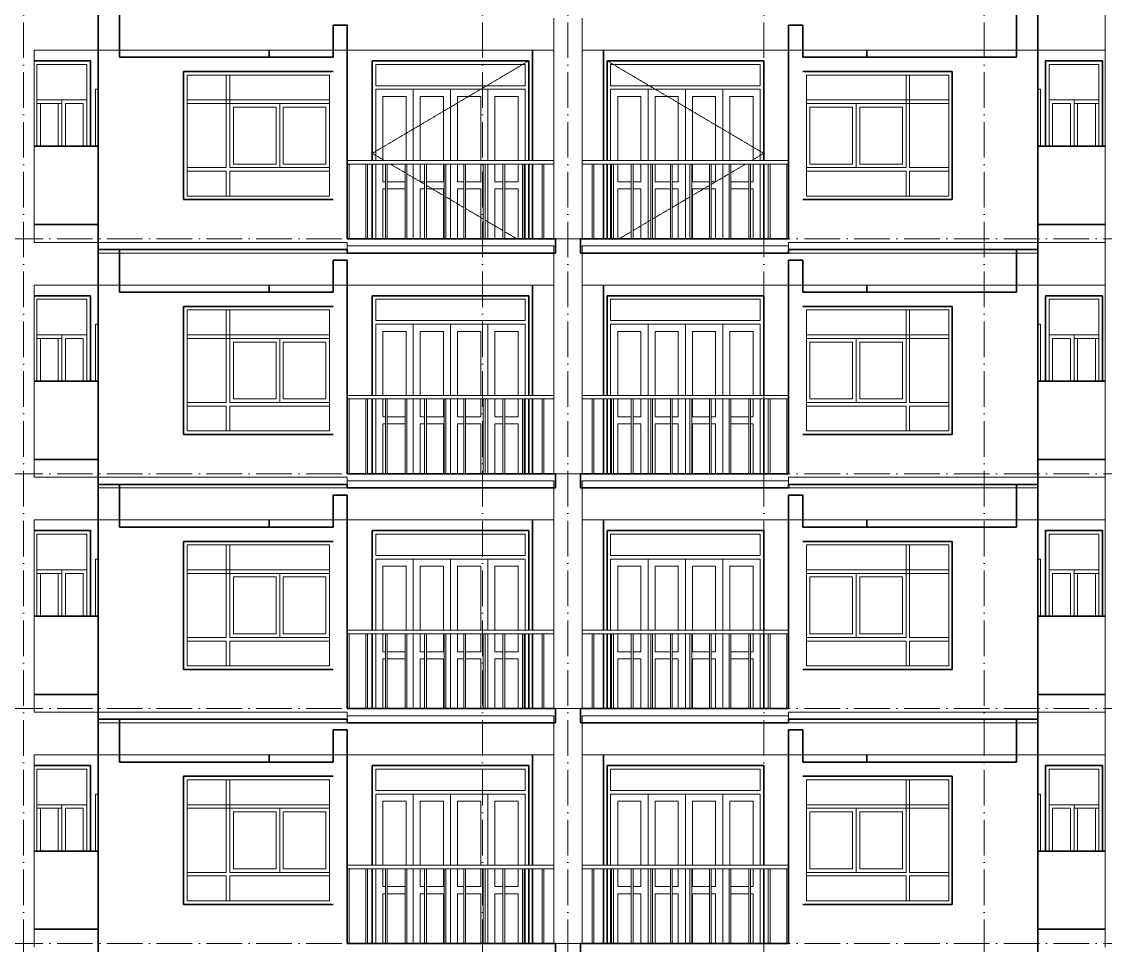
# Model space of a CAD drawing. Header units: millimetres. Extents: x -8482 to 130249, y -7482 to 93550.
# Drawn here: x 11425 to 26650, y 54875 to 67850 of the extents above; entities that cross this region are included whole.
import ezdxf

# ---------------------------------------------------------------- set-up
doc = ezdxf.new("R2010")
doc.units = ezdxf.units.MM
doc.linetypes.add('Dash 1_16_', pattern=[3.175, 1.5875, -1.5875])
doc.linetypes.add('Grid Line', pattern=[14, 10, -2, 0, -2])
for name, color, linetype, lineweight in [('CUA', 31, 'Continuous', 9), ('NET CAT', 3, 'Continuous', 5), ('NET CATConcrete', 3, 'Continuous', 5), ('NET THAY 1', 41, 'Continuous', 5), ('NET THAY 2', 55, 'Continuous', 5), ('NET-THAY', 2, 'Continuous', 9), ('TRUC', 225, 'Continuous', 5)]:
    doc.layers.add(name, color=color, linetype=linetype, lineweight=lineweight)

# ---------------------------------------------------------------- blocks, each defined once
blk = doc.blocks.new('CUA LO GIA - DB6-V300-MẶT ĐỨNG TRỤC A-Q')
at = {"layer": 'CUA', "color": 90}
for p, q in [((18550, 24400), (16350, 24400)), ((16350, 24400), (16350, 23000)), ((18550, 23000), (18550, 24400)), ((16400, 24050), (16400, 24350)), ((16400, 24350), (18500, 24350)), ((18500, 24350), (18500, 24050)), ((18500, 24050), (16400, 24050)), ((16400, 24000), (18500, 24000)), ((16400, 23000), (16400, 24000)), ((16925, 23000), (16925, 24000)), ((17450, 24000), (16925, 24000)), ((17450, 24000), (17450, 23000)), ((17975, 24000), (17450, 24000)), ((17450, 23000), (17450, 24000)), ((17975, 24000), (17975, 23000)), ((18500, 24000), (18500, 23000)), ((16500, 23900), (16500, 23000)), ((16500, 23900), (16825, 23900)), ((16825, 23000), (16825, 23900)), ((17025, 23900), (17350, 23900)), ((17025, 23900), (17025, 23000)), ((17350, 23000), (17350, 23900)), ((17550, 23900), (17550, 23000)), ((17550, 23900), (17875, 23900)), ((17875, 23000), (17875, 23900)), ((18075, 23900), (18400, 23900)), ((18075, 23900), (18075, 23000)), ((18400, 23000), (18400, 23900)), ((16350, 22950), (16350, 21900)), ((16400, 21900), (16400, 22950)), ((16500, 22950), (16500, 22700)), ((16925, 21900), (16925, 22950)), ((17025, 22950), (17025, 22700)), ((17350, 22700), (17350, 22950)), ((17450, 22950), (17450, 21900)), ((17450, 21900), (17450, 22950)), ((17550, 22950), (17550, 22700)), ((17875, 22700), (17875, 22950)), ((17975, 22950), (17975, 21900)), ((18075, 22950), (18075, 22700)), ((18400, 22700), (18400, 22950)), ((18500, 22950), (18500, 21900)), ((18550, 21900), (18550, 22950)), ((16500, 22700), (16536, 22700)), ((16561, 22700), (16811, 22700)), ((17025, 22700), (17086, 22700)), ((17111, 22700), (17350, 22700)), ((17550, 22700), (17636, 22700)), ((17661, 22700), (17875, 22700)), ((18075, 22700), (18186, 22700)), ((18211, 22700), (18400, 22700)), ((16536, 22600), (16500, 22600)), ((16500, 22600), (16500, 21900)), ((16811, 22600), (16561, 22600)), ((17025, 22600), (17025, 21900)), ((17086, 22600), (17025, 22600)), ((17350, 22600), (17111, 22600)), ((17350, 21900), (17350, 22600)), ((17636, 22600), (17550, 22600)), ((17550, 22600), (17550, 21900)), ((17875, 22600), (17661, 22600)), ((17875, 21900), (17875, 22600)), ((18075, 22600), (18075, 21900)), ((18186, 22600), (18075, 22600)), ((18400, 22600), (18211, 22600)), ((18400, 21900), (18400, 22600))]:
    blk.add_line(p, q, dxfattribs=at)
blk = doc.blocks.new('X-PHONG NGU 2 - X-PHONG NGU 2_Recovery_-201132-MẶT ĐỨNG TRỤC A-Q')
at = {"layer": 'CUA', "color": 90}
for p, q in [((13750, 24200), (15750, 24200)), ((13750, 24200), (13750, 22500)), ((14350, 24200), (14300, 24200)), ((14300, 22900), (14300, 24200)), ((14350, 24200), (14350, 22900)), ((15750, 22500), (15750, 24200)), ((15750, 23850), (13750, 23850)), ((13750, 23850), (13750, 23800)), ((13750, 23800), (15750, 23800)), ((15050, 22900), (15050, 23800)), ((15750, 23800), (15050, 23800)), ((15750, 23800), (15750, 23850)), ((15750, 23800), (15750, 22900)), ((14400, 23750), (14400, 22950)), ((14400, 23750), (15000, 23750)), ((15000, 22950), (15000, 23750)), ((15100, 23750), (15700, 23750)), ((15100, 23750), (15100, 22950)), ((15700, 22950), (15700, 23750)), ((13750, 22900), (14300, 22900)), ((13750, 22850), (13750, 22900)), ((14300, 22850), (13750, 22850)), ((14300, 22500), (14300, 22850)), ((14350, 22900), (15750, 22900)), ((14350, 22850), (14350, 22500)), ((15750, 22850), (14350, 22850)), ((14400, 22950), (15000, 22950)), ((15750, 22900), (15050, 22900)), ((15100, 22950), (15700, 22950)), ((15750, 22900), (15750, 22850)), ((13750, 22500), (15750, 22500)), ((14350, 22500), (14300, 22500))]:
    blk.add_line(p, q, dxfattribs=at)
blk = doc.blocks.new('X-PHONG NGU 1 - X-PHONG NGU 850-201135-MẶT ĐỨNG TRỤC A-Q')
at = {"layer": 'CUA', "color": 90}
for p, q in [((12390, 24400), (11600, 24400)), ((12390, 24400), (12390, 23200)), ((11640, 24350), (11640, 23200)), ((11640, 24350), (12340, 24350)), ((12340, 23200), (12340, 24350)), ((11640, 23850), (11990, 23850)), ((11640, 23800), (11990, 23800)), ((11690, 23800), (11690, 23200)), ((11690, 23800), (11940, 23800)), ((11940, 23200), (11940, 23800)), ((11990, 23200), (11990, 23850)), ((12340, 23850), (11990, 23850)), ((12040, 23800), (12290, 23800)), ((12040, 23800), (12040, 23200)), ((12290, 23200), (12290, 23800)), ((12340, 23850), (12340, 23200))]:
    blk.add_line(p, q, dxfattribs=at)
blk = doc.blocks.new('Railing - 25mm-V301-MẶT ĐỨNG TRỤC A-Q')
at = {"layer": 'NET THAY 2', "color": 90, "lineweight": 9}
for p, q in [((18736, 21900), (18736, 22950)), ((18761, 21900), (18761, 22950))]:
    blk.add_line(p, q, dxfattribs=at)
blk = doc.blocks.new('Railing - 25mm-V302-MẶT ĐỨNG TRỤC A-Q')
at = {"layer": 'NET THAY 2', "color": 90, "lineweight": 9}
blk.add_line((16024, 21900), (16024, 22950), dxfattribs=at)
blk = doc.blocks.new('Railing - Railing-V311-MẶT ĐỨNG TRỤC A-Q')
for name, p in [('Railing - 25mm-V302-MẶT ĐỨNG TRỤC A-Q', (0, 3300)), ('Railing - 25mm-V301-MẶT ĐỨNG TRỤC A-Q', (-2475, 3300)), ('Railing - 25mm-V301-MẶT ĐỨNG TRỤC A-Q', (-2200, 3300)), ('Railing - 25mm-V301-MẶT ĐỨNG TRỤC A-Q', (-1925, 3300)), ('Railing - 25mm-V301-MẶT ĐỨNG TRỤC A-Q', (-1650, 3300)), ('Railing - 25mm-V301-MẶT ĐỨNG TRỤC A-Q', (-1375, 3300)), ('Railing - 25mm-V301-MẶT ĐỨNG TRỤC A-Q', (-1100, 3300)), ('Railing - 25mm-V301-MẶT ĐỨNG TRỤC A-Q', (-825, 3300)), ('Railing - 25mm-V301-MẶT ĐỨNG TRỤC A-Q', (-550, 3300)), ('Railing - 25mm-V301-MẶT ĐỨNG TRỤC A-Q', (-275, 3300)), ('Railing - 25mm-V301-MẶT ĐỨNG TRỤC A-Q', (0, 3300))]:
    blk.add_blockref(name, p)
blk = doc.blocks.new('Top Rail Type - Top Rail_Internal_-227130-MẶT ĐỨNG TRỤC A-Q')
at = {"layer": 'NET THAY 1', "color": 90, "lineweight": 9}
for p, q in [((18900, 23000), (16000, 23000)), ((18900, 22950), (16000, 22950))]:
    blk.add_line(p, q, dxfattribs=at)
blk = doc.blocks.new('CUA SAN PHOI LUA - CUA SAN PHOI LUA-201133-MẶT ĐỨNG TRỤC A-Q')
at = {"layer": 'CUA', "color": 90}
for p in [(12460, 23200), (12500, 24000)]:
    blk.add_line(p, (12460, 24000), dxfattribs=at)
blk = doc.blocks.new('CUA LO GIA - DB6-202766-MẶT ĐỨNG TRỤC A-Q')
at = {"layer": 'CUA', "color": 90}
for p, q in [((19650, 24400), (19650, 23000)), ((21850, 24400), (19650, 24400)), ((21850, 23000), (21850, 24400)), ((19700, 24050), (19700, 24350)), ((19700, 24350), (21800, 24350)), ((21800, 24350), (21800, 24050)), ((21800, 24050), (19700, 24050)), ((19700, 23000), (19700, 24000)), ((19700, 24000), (21800, 24000)), ((20225, 23000), (20225, 24000)), ((20750, 24000), (20225, 24000)), ((21275, 24000), (20750, 24000)), ((20750, 23000), (20750, 24000)), ((20750, 24000), (20750, 23000)), ((21275, 24000), (21275, 23000)), ((21800, 24000), (21800, 23000)), ((19800, 23900), (19800, 23000)), ((19800, 23900), (20125, 23900)), ((20125, 23000), (20125, 23900)), ((20325, 23900), (20650, 23900)), ((20325, 23900), (20325, 23000)), ((20650, 23000), (20650, 23900)), ((20850, 23900), (20850, 23000)), ((20850, 23900), (21175, 23900)), ((21175, 23000), (21175, 23900)), ((21375, 23900), (21700, 23900)), ((21375, 23900), (21375, 23000)), ((21700, 23000), (21700, 23900)), ((19650, 22950), (19650, 21900)), ((19700, 21900), (19700, 22950)), ((19800, 22950), (19800, 22700)), ((20125, 22700), (20125, 22950)), ((20225, 21900), (20225, 22950)), ((20325, 22950), (20325, 22700)), ((20650, 22700), (20650, 22950)), ((20750, 21900), (20750, 22950)), ((20750, 22950), (20750, 21900)), ((20850, 22950), (20850, 22700)), ((21175, 22700), (21175, 22950)), ((21275, 22950), (21275, 21900)), ((21700, 22700), (21700, 22950)), ((21800, 22950), (21800, 21900)), ((21850, 21900), (21850, 22950)), ((19800, 22700), (19989, 22700)), ((20014, 22700), (20125, 22700)), ((20325, 22700), (20539, 22700)), ((20564, 22700), (20650, 22700)), ((20850, 22700), (21089, 22700)), ((21114, 22700), (21175, 22700)), ((21389, 22700), (21639, 22700)), ((21664, 22700), (21700, 22700)), ((19989, 22600), (19800, 22600)), ((19800, 22600), (19800, 21900)), ((20125, 22600), (20014, 22600)), ((20125, 21900), (20125, 22600)), ((20325, 22600), (20325, 21900)), ((20539, 22600), (20325, 22600)), ((20650, 22600), (20564, 22600)), ((20650, 21900), (20650, 22600)), ((21089, 22600), (20850, 22600)), ((20850, 22600), (20850, 21900)), ((21175, 22600), (21114, 22600)), ((21175, 21900), (21175, 22600)), ((21639, 22600), (21389, 22600)), ((21700, 22600), (21664, 22600)), ((21700, 21900), (21700, 22600))]:
    blk.add_line(p, q, dxfattribs=at)
blk = doc.blocks.new('X-PHONG NGU 2 - X-PHONG NGU 2_Recovery_-V303-MẶT ĐỨNG TRỤC A-Q')
at = {"layer": 'CUA', "color": 90}
for p, q in [((22450, 24200), (22450, 22500)), ((22450, 24200), (24450, 24200)), ((23900, 24200), (23850, 24200)), ((23850, 22900), (23850, 24200)), ((23900, 24200), (23900, 22900)), ((24450, 22500), (24450, 24200)), ((22450, 23850), (22450, 23800)), ((24450, 23850), (22450, 23850)), ((22450, 23800), (24450, 23800)), ((23150, 23800), (22450, 23800)), ((22450, 22900), (22450, 23800)), ((23150, 23800), (23150, 22900)), ((24450, 23800), (24450, 23850)), ((22500, 23750), (22500, 22950)), ((22500, 23750), (23100, 23750)), ((23100, 22950), (23100, 23750)), ((23200, 23750), (23800, 23750)), ((23200, 23750), (23200, 22950)), ((23800, 22950), (23800, 23750)), ((22450, 22900), (23850, 22900)), ((22450, 22850), (22450, 22900)), ((23150, 22900), (22450, 22900)), ((23850, 22850), (22450, 22850)), ((22500, 22950), (23100, 22950)), ((23200, 22950), (23800, 22950)), ((23850, 22500), (23850, 22850)), ((23900, 22900), (24450, 22900)), ((23900, 22850), (23900, 22500)), ((24450, 22850), (23900, 22850)), ((24450, 22900), (24450, 22850)), ((22450, 22500), (24450, 22500)), ((23900, 22500), (23850, 22500))]:
    blk.add_line(p, q, dxfattribs=at)
blk = doc.blocks.new('X-PHONG NGU 1 - X-PHONG NGU 850-202769-MẶT ĐỨNG TRỤC A-Q')
at = {"layer": 'CUA', "color": 90}
for p, q in [((25810, 23200), (25810, 24400)), ((26610, 24400), (25810, 24400)), ((26610, 24400), (26610, 23200)), ((25860, 24350), (25860, 23200)), ((25860, 24350), (26560, 24350)), ((26560, 23200), (26560, 24350)), ((26210, 23850), (25860, 23850)), ((25860, 23200), (25860, 23850)), ((25910, 23800), (25910, 23200)), ((25910, 23800), (26160, 23800)), ((26160, 23200), (26160, 23800)), ((26210, 23850), (26210, 23200)), ((26210, 23850), (26560, 23850)), ((26210, 23800), (26560, 23800)), ((26260, 23800), (26510, 23800)), ((26260, 23800), (26260, 23200)), ((26510, 23200), (26510, 23800))]:
    blk.add_line(p, q, dxfattribs=at)
blk = doc.blocks.new('Railing - Railing-227133-MẶT ĐỨNG TRỤC A-Q')
at = {"extrusion": (0, 0, -1), "zscale": -1}
for name, p in [('Railing - 25mm-V301-MẶT ĐỨNG TRỤC A-Q', (-38200, 0)), ('Railing - 25mm-V301-MẶT ĐỨNG TRỤC A-Q', (-38475, 0)), ('Railing - 25mm-V301-MẶT ĐỨNG TRỤC A-Q', (-38750, 0)), ('Railing - 25mm-V301-MẶT ĐỨNG TRỤC A-Q', (-39025, 0)), ('Railing - 25mm-V301-MẶT ĐỨNG TRỤC A-Q', (-39300, 0)), ('Railing - 25mm-V301-MẶT ĐỨNG TRỤC A-Q', (-39575, 0)), ('Railing - 25mm-V301-MẶT ĐỨNG TRỤC A-Q', (-39850, 0)), ('Railing - 25mm-V301-MẶT ĐỨNG TRỤC A-Q', (-40125, 0)), ('Railing - 25mm-V301-MẶT ĐỨNG TRỤC A-Q', (-40400, 0)), ('Railing - 25mm-V301-MẶT ĐỨNG TRỤC A-Q', (-40675, 0)), ('Railing - 25mm-V302-MẶT ĐỨNG TRỤC A-Q', (-38200, 0))]:
    blk.add_blockref(name, p, dxfattribs=at)
blk = doc.blocks.new('Top Rail Type - Top Rail_Internal_-227134-MẶT ĐỨNG TRỤC A-Q')
at = {"layer": 'NET THAY 1', "color": 90, "lineweight": 9}
for p, q in [((22200, 23000), (19300, 23000)), ((19300, 22950), (22200, 22950))]:
    blk.add_line(p, q, dxfattribs=at)
blk = doc.blocks.new('CUA SAN PHOI LUA - CUA SAN PHOI LUA-202767-MẶT ĐỨNG TRỤC A-Q')
at = {"layer": 'CUA', "color": 90}
for q in [(25700, 24000), (25740, 23200)]:
    blk.add_line((25740, 24000), q, dxfattribs=at)
blk = doc.blocks.new('ALC1807-ASCENT PLAZA-TANG DIEN HINH-TANG 5_rvt-11-MẶT ĐỨNG TRỤC A-Q')
at = {"layer": 'NET-THAY', "color": 50, "lineweight": 35}
for p, q in [((12800, 58050), (12500, 58050)), ((12500, 58050), (12500, 54750)), ((12800, 57450), (12800, 58050)), ((25700, 58050), (25400, 58050)), ((25400, 58050), (25400, 57450)), ((25700, 54750), (25700, 58050)), ((15800, 57450), (15800, 57900)), ((15800, 57900), (16000, 57900)), ((16000, 57900), (16000, 54900)), ((22200, 54900), (22200, 57900)), ((22200, 57900), (22400, 57900)), ((22400, 57900), (22400, 57450)), ((11600, 57400), (12390, 57400)), ((12390, 57400), (12390, 56200)), ((15800, 57450), (12800, 57450)), ((14900, 57450), (14900, 57550)), ((16350, 56000), (16350, 57400)), ((16350, 57400), (18550, 57400)), ((18550, 57400), (18550, 56000)), ((18600, 57550), (18600, 56000)), ((19600, 56000), (19600, 57550)), ((19650, 56000), (19650, 57400)), ((19650, 57400), (21850, 57400)), ((21850, 57400), (21850, 56000)), ((25400, 57450), (22400, 57450)), ((23300, 57550), (23300, 57450)), ((25810, 57400), (26610, 57400)), ((25810, 56200), (25810, 57400)), ((26610, 57400), (26610, 56200)), ((13700, 55450), (13700, 57250)), ((13700, 57250), (15800, 57250)), ((22400, 57250), (24500, 57250)), ((24500, 57250), (24500, 55450)), ((12500, 56200), (11600, 56200)), ((26650, 56200), (25700, 56200)), ((16350, 54900), (16350, 55950)), ((18550, 55950), (18550, 54900)), ((18600, 55950), (18600, 54900)), ((19600, 54900), (19600, 55950)), ((19650, 54900), (19650, 55950)), ((21850, 55950), (21850, 54900)), ((15800, 55450), (13700, 55450)), ((24500, 55450), (22400, 55450)), ((12500, 55100), (11600, 55100)), ((26650, 55100), (25700, 55100)), ((18925, 54900), (16000, 54900)), ((18925, 54700), (18925, 54900)), ((22200, 54900), (19275, 54900)), ((19275, 54900), (19275, 54700))]:
    blk.add_line(p, q, dxfattribs=at)
at = {"color": 50, "lineweight": 35}
for name, p in [('X-PHONG NGU 1 - X-PHONG NGU 850-201135-MẶT ĐỨNG TRỤC A-Q', (0, 33000)), ('CUA LO GIA - DB6-V300-MẶT ĐỨNG TRỤC A-Q', (0, 33000)), ('CUA LO GIA - DB6-202766-MẶT ĐỨNG TRỤC A-Q', (0, 33000)), ('X-PHONG NGU 1 - X-PHONG NGU 850-202769-MẶT ĐỨNG TRỤC A-Q', (0, 33000)), ('X-PHONG NGU 2 - X-PHONG NGU 2_Recovery_-201132-MẶT ĐỨNG TRỤC A-Q', (0, 33000)), ('X-PHONG NGU 2 - X-PHONG NGU 2_Recovery_-V303-MẶT ĐỨNG TRỤC A-Q', (0, 33000)), ('CUA SAN PHOI LUA - CUA SAN PHOI LUA-201133-MẶT ĐỨNG TRỤC A-Q', (0, 33000)), ('CUA SAN PHOI LUA - CUA SAN PHOI LUA-202767-MẶT ĐỨNG TRỤC A-Q', (0, 33000)), ('Top Rail Type - Top Rail_Internal_-227130-MẶT ĐỨNG TRỤC A-Q', (0, 33000)), ('Railing - Railing-V311-MẶT ĐỨNG TRỤC A-Q', (0, 29700)), ('Top Rail Type - Top Rail_Internal_-227134-MẶT ĐỨNG TRỤC A-Q', (0, 33000)), ('Railing - Railing-227133-MẶT ĐỨNG TRỤC A-Q', (0, 33000))]:
    blk.add_blockref(name, p, dxfattribs=at)
blk = doc.blocks.new('ALC1807-ASCENT PLAZA-TANG DIEN HINH-TANG 5_rvt-12-MẶT ĐỨNG TRỤC A-Q')
at = {"layer": 'NET-THAY', "color": 50, "lineweight": 35}
for p, q in [((12800, 61350), (12500, 61350)), ((12500, 61350), (12500, 58050)), ((12800, 60750), (12800, 61350)), ((25700, 61350), (25400, 61350)), ((25400, 61350), (25400, 60750)), ((25700, 58050), (25700, 61350)), ((15800, 60750), (15800, 61200)), ((15800, 61200), (16000, 61200)), ((16000, 61200), (16000, 58200)), ((22200, 58200), (22200, 61200)), ((22200, 61200), (22400, 61200)), ((22400, 61200), (22400, 60750)), ((15800, 60750), (12800, 60750)), ((14900, 60750), (14900, 60850)), ((18600, 60850), (18600, 59300)), ((19600, 59300), (19600, 60850)), ((25400, 60750), (22400, 60750)), ((23300, 60850), (23300, 60750)), ((11600, 60700), (12390, 60700)), ((12390, 60700), (12390, 59500)), ((16350, 59300), (16350, 60700)), ((16350, 60700), (18550, 60700)), ((18550, 60700), (18550, 59300)), ((19650, 59300), (19650, 60700)), ((19650, 60700), (21850, 60700)), ((21850, 60700), (21850, 59300)), ((25810, 60700), (26610, 60700)), ((25810, 59500), (25810, 60700)), ((26610, 60700), (26610, 59500)), ((13700, 58750), (13700, 60550)), ((13700, 60550), (15800, 60550)), ((22400, 60550), (24500, 60550)), ((24500, 60550), (24500, 58750)), ((12500, 59500), (11600, 59500)), ((26650, 59500), (25700, 59500)), ((16350, 58200), (16350, 59250)), ((18550, 59250), (18550, 58200)), ((18600, 59250), (18600, 58200)), ((19600, 58200), (19600, 59250)), ((19650, 58200), (19650, 59250)), ((21850, 59250), (21850, 58200)), ((15800, 58750), (13700, 58750)), ((24500, 58750), (22400, 58750)), ((12500, 58400), (11600, 58400)), ((26650, 58400), (25700, 58400)), ((18925, 58200), (16000, 58200)), ((18925, 58000), (18925, 58200)), ((22200, 58200), (19275, 58200)), ((19275, 58200), (19275, 58000)), ((12500, 58050), (12800, 58050)), ((12800, 58050), (15800, 58050)), ((16000, 58050), (15800, 58050)), ((16000, 58050), (16000, 58000)), ((22400, 58050), (22200, 58050)), ((22200, 58000), (22200, 58050)), ((22400, 58050), (25400, 58050)), ((25400, 58050), (25700, 58050)), ((16000, 58000), (18925, 58000)), ((19275, 58000), (22200, 58000))]:
    blk.add_line(p, q, dxfattribs=at)
at = {"color": 50, "lineweight": 35}
for name, p in [('X-PHONG NGU 1 - X-PHONG NGU 850-201135-MẶT ĐỨNG TRỤC A-Q', (0, 36300)), ('CUA LO GIA - DB6-V300-MẶT ĐỨNG TRỤC A-Q', (0, 36300)), ('CUA LO GIA - DB6-202766-MẶT ĐỨNG TRỤC A-Q', (0, 36300)), ('X-PHONG NGU 1 - X-PHONG NGU 850-202769-MẶT ĐỨNG TRỤC A-Q', (0, 36300)), ('X-PHONG NGU 2 - X-PHONG NGU 2_Recovery_-201132-MẶT ĐỨNG TRỤC A-Q', (0, 36300)), ('X-PHONG NGU 2 - X-PHONG NGU 2_Recovery_-V303-MẶT ĐỨNG TRỤC A-Q', (0, 36300)), ('CUA SAN PHOI LUA - CUA SAN PHOI LUA-201133-MẶT ĐỨNG TRỤC A-Q', (0, 36300)), ('CUA SAN PHOI LUA - CUA SAN PHOI LUA-202767-MẶT ĐỨNG TRỤC A-Q', (0, 36300)), ('Top Rail Type - Top Rail_Internal_-227130-MẶT ĐỨNG TRỤC A-Q', (0, 36300)), ('Railing - Railing-V311-MẶT ĐỨNG TRỤC A-Q', (0, 33000)), ('Top Rail Type - Top Rail_Internal_-227134-MẶT ĐỨNG TRỤC A-Q', (0, 36300)), ('Railing - Railing-227133-MẶT ĐỨNG TRỤC A-Q', (0, 36300))]:
    blk.add_blockref(name, p, dxfattribs=at)
blk = doc.blocks.new('ALC1807-ASCENT PLAZA-TANG DIEN HINH-TANG 5_rvt-13-MẶT ĐỨNG TRỤC A-Q')
at = {"layer": 'NET-THAY', "color": 50, "lineweight": 35}
for p, q in [((12800, 64650), (12500, 64650)), ((12500, 64650), (12500, 61350)), ((12800, 64050), (12800, 64650)), ((25700, 64650), (25400, 64650)), ((25400, 64650), (25400, 64050)), ((25700, 61350), (25700, 64650)), ((15800, 64050), (15800, 64500)), ((15800, 64500), (16000, 64500)), ((16000, 64500), (16000, 61500)), ((22200, 61500), (22200, 64500)), ((22200, 64500), (22400, 64500)), ((22400, 64500), (22400, 64050)), ((14900, 64050), (14900, 64150)), ((18600, 64150), (18600, 62600)), ((19600, 62600), (19600, 64150)), ((23300, 64150), (23300, 64050)), ((11600, 64000), (12390, 64000)), ((12390, 64000), (12390, 62800)), ((15800, 64050), (12800, 64050)), ((16350, 62600), (16350, 64000)), ((16350, 64000), (18550, 64000)), ((18550, 64000), (18550, 62600)), ((19650, 62600), (19650, 64000)), ((19650, 64000), (21850, 64000)), ((21850, 64000), (21850, 62600)), ((25400, 64050), (22400, 64050)), ((25810, 64000), (26610, 64000)), ((25810, 62800), (25810, 64000)), ((26610, 64000), (26610, 62800)), ((13700, 62050), (13700, 63850)), ((13700, 63850), (15800, 63850)), ((22400, 63850), (24500, 63850)), ((24500, 63850), (24500, 62050)), ((12500, 62800), (11600, 62800)), ((26650, 62800), (25700, 62800)), ((16350, 61500), (16350, 62550)), ((18550, 62550), (18550, 61500)), ((18600, 62550), (18600, 61500)), ((19600, 61500), (19600, 62550)), ((19650, 61500), (19650, 62550)), ((21850, 62550), (21850, 61500)), ((15800, 62050), (13700, 62050)), ((24500, 62050), (22400, 62050)), ((12500, 61700), (11600, 61700)), ((26650, 61700), (25700, 61700)), ((18925, 61500), (16000, 61500)), ((18925, 61300), (18925, 61500)), ((22200, 61500), (19275, 61500)), ((19275, 61500), (19275, 61300)), ((12500, 61350), (12800, 61350)), ((12800, 61350), (15800, 61350)), ((16000, 61350), (15800, 61350)), ((16000, 61350), (16000, 61300)), ((16000, 61300), (18925, 61300)), ((19275, 61300), (22200, 61300)), ((22400, 61350), (22200, 61350)), ((22200, 61300), (22200, 61350)), ((22400, 61350), (25400, 61350)), ((25400, 61350), (25700, 61350))]:
    blk.add_line(p, q, dxfattribs=at)
at = {"color": 50, "lineweight": 35}
for name, p in [('X-PHONG NGU 1 - X-PHONG NGU 850-201135-MẶT ĐỨNG TRỤC A-Q', (0, 39600)), ('CUA LO GIA - DB6-V300-MẶT ĐỨNG TRỤC A-Q', (0, 39600)), ('CUA LO GIA - DB6-202766-MẶT ĐỨNG TRỤC A-Q', (0, 39600)), ('X-PHONG NGU 1 - X-PHONG NGU 850-202769-MẶT ĐỨNG TRỤC A-Q', (0, 39600)), ('X-PHONG NGU 2 - X-PHONG NGU 2_Recovery_-201132-MẶT ĐỨNG TRỤC A-Q', (0, 39600)), ('X-PHONG NGU 2 - X-PHONG NGU 2_Recovery_-V303-MẶT ĐỨNG TRỤC A-Q', (0, 39600)), ('CUA SAN PHOI LUA - CUA SAN PHOI LUA-201133-MẶT ĐỨNG TRỤC A-Q', (0, 39600)), ('CUA SAN PHOI LUA - CUA SAN PHOI LUA-202767-MẶT ĐỨNG TRỤC A-Q', (0, 39600)), ('Top Rail Type - Top Rail_Internal_-227130-MẶT ĐỨNG TRỤC A-Q', (0, 39600)), ('Top Rail Type - Top Rail_Internal_-227134-MẶT ĐỨNG TRỤC A-Q', (0, 39600)), ('Railing - Railing-V311-MẶT ĐỨNG TRỤC A-Q', (0, 36300)), ('Railing - Railing-227133-MẶT ĐỨNG TRỤC A-Q', (0, 39600))]:
    blk.add_blockref(name, p, dxfattribs=at)
blk = doc.blocks.new('CUA LO GIA - DB6-V312-MẶT ĐỨNG TRỤC A-Q')
at = {"layer": 'CUA', "color": 90, "linetype": 'Dash 1_16_'}
for p, q in [((16350, 66000), (18550, 67300)), ((16350, 66000), (16519, 65900)), ((16604, 65850), (16811, 65728)), ((16836, 65713), (17086, 65565)), ((17111, 65550), (17361, 65403)), ((17386, 65388), (17636, 65240)), ((17661, 65225), (17911, 65078)), ((17936, 65063), (18186, 64915)), ((18212, 64900), (18381, 64800))]:
    blk.add_line(p, q, dxfattribs=at)
at = {"layer": 'CUA', "color": 90}
for p, q in [((18550, 67300), (16350, 67300)), ((16350, 67300), (16350, 65900)), ((18550, 65900), (18550, 67300)), ((16400, 66950), (16400, 67250)), ((16400, 67250), (18500, 67250)), ((18500, 67250), (18500, 66950)), ((18500, 66950), (16400, 66950)), ((16400, 66900), (18500, 66900)), ((16400, 65900), (16400, 66900)), ((16925, 65900), (16925, 66900)), ((17450, 66900), (16925, 66900)), ((17450, 66900), (17450, 65900)), ((17975, 66900), (17450, 66900)), ((17450, 65900), (17450, 66900)), ((17975, 66900), (17975, 65900)), ((18500, 66900), (18500, 65900)), ((16500, 66800), (16500, 65900)), ((16500, 66800), (16825, 66800)), ((16825, 65900), (16825, 66800)), ((17025, 66800), (17350, 66800)), ((17025, 66800), (17025, 65900)), ((17350, 65900), (17350, 66800)), ((17550, 66800), (17550, 65900)), ((17550, 66800), (17875, 66800)), ((17875, 65900), (17875, 66800)), ((18075, 66800), (18400, 66800)), ((18075, 66800), (18075, 65900)), ((18400, 65900), (18400, 66800)), ((16350, 65850), (16350, 64800)), ((16400, 64800), (16400, 65850)), ((16500, 65850), (16500, 65600)), ((16925, 64800), (16925, 65850)), ((17025, 65850), (17025, 65600)), ((17350, 65600), (17350, 65850)), ((17450, 65850), (17450, 64800)), ((17450, 64800), (17450, 65850)), ((17550, 65850), (17550, 65600)), ((17875, 65600), (17875, 65850)), ((17975, 65850), (17975, 64800)), ((18075, 65850), (18075, 65600)), ((18400, 65600), (18400, 65850)), ((18500, 65850), (18500, 64800)), ((18550, 64800), (18550, 65850)), ((16500, 65600), (16536, 65600)), ((16536, 65500), (16500, 65500)), ((16500, 65500), (16500, 64800)), ((16561, 65600), (16811, 65600)), ((16811, 65500), (16561, 65500)), ((17025, 65600), (17086, 65600)), ((17025, 65500), (17025, 64800)), ((17086, 65500), (17025, 65500)), ((17111, 65600), (17350, 65600)), ((17350, 65500), (17111, 65500)), ((17350, 64800), (17350, 65500)), ((17550, 65600), (17636, 65600)), ((17636, 65500), (17550, 65500)), ((17550, 65500), (17550, 64800)), ((17661, 65600), (17875, 65600)), ((17875, 65500), (17661, 65500)), ((17875, 64800), (17875, 65500)), ((18075, 65600), (18186, 65600)), ((18075, 65500), (18075, 64800)), ((18186, 65500), (18075, 65500)), ((18211, 65600), (18400, 65600)), ((18400, 65500), (18211, 65500)), ((18400, 64800), (18400, 65500))]:
    blk.add_line(p, q, dxfattribs=at)
blk = doc.blocks.new('CUA LO GIA - DB6-V313-MẶT ĐỨNG TRỤC A-Q')
at = {"layer": 'CUA', "color": 90, "linetype": 'Dash 1_16_'}
for p, q in [((21850, 66000), (19650, 67300)), ((21850, 66000), (21681, 65900)), ((21596, 65850), (21389, 65728)), ((21364, 65713), (21114, 65565)), ((21089, 65550), (20839, 65403)), ((20814, 65388), (20564, 65240)), ((20539, 65225), (20289, 65078)), ((20264, 65063), (20014, 64915)), ((19988, 64900), (19819, 64800))]:
    blk.add_line(p, q, dxfattribs=at)
at = {"layer": 'CUA', "color": 90}
for p, q in [((19650, 67300), (19650, 65900)), ((21850, 67300), (19650, 67300)), ((21850, 65900), (21850, 67300)), ((19700, 66950), (19700, 67250)), ((19700, 67250), (21800, 67250)), ((21800, 67250), (21800, 66950)), ((21800, 66950), (19700, 66950)), ((19700, 65900), (19700, 66900)), ((19700, 66900), (21800, 66900)), ((20225, 65900), (20225, 66900)), ((20750, 66900), (20225, 66900)), ((21275, 66900), (20750, 66900)), ((20750, 65900), (20750, 66900)), ((20750, 66900), (20750, 65900)), ((21275, 66900), (21275, 65900)), ((21800, 66900), (21800, 65900)), ((19800, 66800), (19800, 65900)), ((19800, 66800), (20125, 66800)), ((20125, 65900), (20125, 66800)), ((20325, 66800), (20650, 66800)), ((20325, 66800), (20325, 65900)), ((20650, 65900), (20650, 66800)), ((20850, 66800), (20850, 65900)), ((20850, 66800), (21175, 66800)), ((21175, 65900), (21175, 66800)), ((21375, 66800), (21700, 66800)), ((21375, 66800), (21375, 65900)), ((21700, 65900), (21700, 66800)), ((19650, 65850), (19650, 64800)), ((19700, 64800), (19700, 65850)), ((19800, 65850), (19800, 65600)), ((20125, 65600), (20125, 65850)), ((20225, 64800), (20225, 65850)), ((20325, 65850), (20325, 65600)), ((20650, 65600), (20650, 65850)), ((20750, 64800), (20750, 65850)), ((20750, 65850), (20750, 64800)), ((20850, 65850), (20850, 65600)), ((21175, 65600), (21175, 65850)), ((21275, 65850), (21275, 64800)), ((21700, 65600), (21700, 65850)), ((21800, 65850), (21800, 64800)), ((21850, 64800), (21850, 65850)), ((19800, 65600), (19989, 65600)), ((19989, 65500), (19800, 65500)), ((19800, 65500), (19800, 64800)), ((20014, 65600), (20125, 65600)), ((20125, 65500), (20014, 65500)), ((20125, 64800), (20125, 65500)), ((20325, 65600), (20539, 65600)), ((20325, 65500), (20325, 64800)), ((20539, 65500), (20325, 65500)), ((20564, 65600), (20650, 65600)), ((20650, 65500), (20564, 65500)), ((20650, 64800), (20650, 65500)), ((20850, 65600), (21089, 65600)), ((21089, 65500), (20850, 65500)), ((20850, 65500), (20850, 64800)), ((21114, 65600), (21175, 65600)), ((21175, 65500), (21114, 65500)), ((21175, 64800), (21175, 65500)), ((21389, 65600), (21639, 65600)), ((21639, 65500), (21389, 65500)), ((21664, 65600), (21700, 65600)), ((21700, 65500), (21664, 65500)), ((21700, 64800), (21700, 65500))]:
    blk.add_line(p, q, dxfattribs=at)
blk = doc.blocks.new('ALC1807-ASCENT PLAZA-TANG DIEN HINH-TANG 5_rvt-14-MẶT ĐỨNG TRỤC A-Q')
at = {"layer": 'NET-THAY', "color": 50, "lineweight": 35}
for p, q in [((12500, 67950), (12500, 64650)), ((12800, 67350), (12800, 67950)), ((25400, 67950), (25400, 67350)), ((25700, 64650), (25700, 67950)), ((15800, 67350), (15800, 67800)), ((15800, 67800), (16000, 67800)), ((16000, 67800), (16000, 64800)), ((22200, 64800), (22200, 67800)), ((22200, 67800), (22400, 67800)), ((22400, 67800), (22400, 67350)), ((14900, 67350), (14900, 67450)), ((18600, 67450), (18600, 65900)), ((19600, 65900), (19600, 67450)), ((23300, 67450), (23300, 67350)), ((11600, 67300), (12390, 67300)), ((12390, 67300), (12390, 66100)), ((15800, 67350), (12800, 67350)), ((16350, 65900), (16350, 67300)), ((16350, 67300), (18550, 67300)), ((18550, 67300), (18550, 65900)), ((19650, 65900), (19650, 67300)), ((19650, 67300), (21850, 67300)), ((21850, 67300), (21850, 65900)), ((25400, 67350), (22400, 67350)), ((25810, 67300), (26610, 67300)), ((25810, 66100), (25810, 67300)), ((26610, 67300), (26610, 66100)), ((13700, 65350), (13700, 67150)), ((13700, 67150), (15800, 67150)), ((22400, 67150), (24500, 67150)), ((24500, 67150), (24500, 65350)), ((12500, 66100), (11600, 66100)), ((26650, 66100), (25700, 66100)), ((16350, 64800), (16350, 65850)), ((18550, 65850), (18550, 64800)), ((18600, 65850), (18600, 64800)), ((19600, 64800), (19600, 65850)), ((19650, 64800), (19650, 65850)), ((21850, 65850), (21850, 64800)), ((15800, 65350), (13700, 65350)), ((24500, 65350), (22400, 65350)), ((12500, 65000), (11600, 65000)), ((26650, 65000), (25700, 65000)), ((18925, 64800), (16000, 64800)), ((18925, 64600), (18925, 64800)), ((22200, 64800), (19275, 64800)), ((19275, 64800), (19275, 64600)), ((12500, 64650), (12800, 64650)), ((12800, 64650), (15800, 64650)), ((16000, 64650), (15800, 64650)), ((16000, 64650), (16000, 64600)), ((16000, 64600), (18925, 64600)), ((19275, 64600), (22200, 64600)), ((22400, 64650), (22200, 64650)), ((22200, 64600), (22200, 64650)), ((22400, 64650), (25400, 64650)), ((25400, 64650), (25700, 64650))]:
    blk.add_line(p, q, dxfattribs=at)
at = {"color": 50, "lineweight": 35}
for name, p in [('X-PHONG NGU 1 - X-PHONG NGU 850-201135-MẶT ĐỨNG TRỤC A-Q', (0, 42900)), ('CUA LO GIA - DB6-V312-MẶT ĐỨNG TRỤC A-Q', (0, 0)), ('CUA LO GIA - DB6-V313-MẶT ĐỨNG TRỤC A-Q', (0, 0)), ('X-PHONG NGU 1 - X-PHONG NGU 850-202769-MẶT ĐỨNG TRỤC A-Q', (0, 42900)), ('X-PHONG NGU 2 - X-PHONG NGU 2_Recovery_-201132-MẶT ĐỨNG TRỤC A-Q', (0, 42900)), ('X-PHONG NGU 2 - X-PHONG NGU 2_Recovery_-V303-MẶT ĐỨNG TRỤC A-Q', (0, 42900)), ('CUA SAN PHOI LUA - CUA SAN PHOI LUA-201133-MẶT ĐỨNG TRỤC A-Q', (0, 42900)), ('CUA SAN PHOI LUA - CUA SAN PHOI LUA-202767-MẶT ĐỨNG TRỤC A-Q', (0, 42900)), ('Top Rail Type - Top Rail_Internal_-227130-MẶT ĐỨNG TRỤC A-Q', (0, 42900)), ('Railing - Railing-V311-MẶT ĐỨNG TRỤC A-Q', (0, 39600)), ('Top Rail Type - Top Rail_Internal_-227134-MẶT ĐỨNG TRỤC A-Q', (0, 42900)), ('Railing - Railing-227133-MẶT ĐỨNG TRỤC A-Q', (0, 42900))]:
    blk.add_blockref(name, p, dxfattribs=at)

msp = doc.modelspace()

# ---------------------------------------------------------------- linework, layer by layer
at = {"layer": 'NET CAT'}
for p, q in [((11599.9, 67450), (11599.9, 64750)), ((18899.9, 67450), (18899.9, 64800)), ((19299.9, 67450), (19299.9, 64800)), ((26649.9, 67450), (26649.9, 64750)), ((11599.9, 64150), (11599.9, 61450)), ((18899.9, 64150), (18899.9, 61500)), ((19299.9, 64150), (19299.9, 61500)), ((26649.9, 64150), (26649.9, 61450)), ((11599.9, 60850), (11599.9, 58150)), ((18899.9, 60850), (18899.9, 58200)), ((19299.9, 60850), (19299.9, 58200)), ((26649.9, 60850), (26649.9, 58150)), ((11599.9, 57550), (11599.9, 54850)), ((18899.9, 57550), (18899.9, 54900)), ((19299.9, 57550), (19299.9, 54900)), ((26649.9, 57550), (26649.9, 54850))]:
    msp.add_line(p, q, dxfattribs=at)
at = {"layer": 'NET CATConcrete'}
for p, q in [((26649.9, 67450), (26649.9, 68050)), ((18899.9, 67450), (18899.9, 67900)), ((19299.9, 67900), (19299.9, 67450)), ((11599.9, 67450), (15999.9, 67450)), ((18899.9, 67450), (15999.9, 67450)), ((22199.9, 67450), (19299.9, 67450)), ((26649.9, 67450), (22199.9, 67450)), ((11599.9, 64750), (12499.9, 64750)), ((12499.9, 64600), (12499.9, 64750)), ((25699.9, 64750), (26649.9, 64750)), ((25699.9, 64750), (25699.9, 64600)), ((26649.9, 64150), (26649.9, 64750)), ((15999.9, 64600), (12499.9, 64600)), ((18899.9, 64600), (15999.9, 64600)), ((18899.9, 64150), (18899.9, 64600)), ((22199.9, 64600), (19299.9, 64600)), ((19299.9, 64600), (19299.9, 64150)), ((25699.9, 64600), (22199.9, 64600)), ((11599.9, 64150), (15999.9, 64150)), ((18899.9, 64150), (15999.9, 64150)), ((22199.9, 64150), (19299.9, 64150)), ((26649.9, 64150), (22199.9, 64150)), ((11599.9, 61450), (12499.9, 61450)), ((12499.9, 61300), (12499.9, 61450)), ((25699.9, 61450), (26649.9, 61450)), ((25699.9, 61450), (25699.9, 61300)), ((26649.9, 60850), (26649.9, 61450)), ((15999.9, 61300), (12499.9, 61300)), ((18899.9, 61300), (15999.9, 61300)), ((18899.9, 60850), (18899.9, 61300)), ((22199.9, 61300), (19299.9, 61300)), ((19299.9, 61300), (19299.9, 60850)), ((25699.9, 61300), (22199.9, 61300)), ((11599.9, 60850), (15999.9, 60850)), ((18899.9, 60850), (15999.9, 60850)), ((22199.9, 60850), (19299.9, 60850)), ((26649.9, 60850), (22199.9, 60850)), ((11599.9, 58150), (12499.9, 58150)), ((12499.9, 58000), (12499.9, 58150)), ((25699.9, 58150), (26649.9, 58150)), ((25699.9, 58150), (25699.9, 58000)), ((26649.9, 57550), (26649.9, 58150)), ((15999.9, 58000), (12499.9, 58000)), ((18899.9, 58000), (15999.9, 58000)), ((18899.9, 57550), (18899.9, 58000)), ((22199.9, 58000), (19299.9, 58000)), ((19299.9, 58000), (19299.9, 57550)), ((25699.9, 58000), (22199.9, 58000)), ((11599.9, 57550), (15999.9, 57550)), ((18899.9, 57550), (15999.9, 57550)), ((22199.9, 57550), (19299.9, 57550)), ((26649.9, 57550), (22199.9, 57550))]:
    msp.add_line(p, q, dxfattribs=at)
at = {"layer": 'NET-THAY'}
for p, q in [((12499.9, 64750), (15999.9, 64750)), ((12499.9, 64750), (12499.9, 64600)), ((15999.9, 64750), (15999.9, 64600)), ((22199.9, 64750), (25699.9, 64750)), ((22199.9, 64750), (22199.9, 64600)), ((25699.9, 64750), (25699.9, 64600)), ((18899.9, 64600), (12499.9, 64600)), ((15999.9, 64700), (18899.9, 64700)), ((18899.9, 64700), (18899.9, 64600)), ((19299.9, 64700), (22199.9, 64700)), ((19299.9, 64700), (19299.9, 64600)), ((25699.9, 64600), (19299.9, 64600)), ((12499.9, 61450), (15999.9, 61450)), ((12499.9, 61450), (12499.9, 61300)), ((15999.9, 61450), (15999.9, 61300)), ((15999.9, 61400), (18899.9, 61400)), ((18899.9, 61400), (18899.9, 61300)), ((19299.9, 61400), (22199.9, 61400)), ((19299.9, 61400), (19299.9, 61300)), ((22199.9, 61450), (25699.9, 61450)), ((22199.9, 61450), (22199.9, 61300)), ((25699.9, 61450), (25699.9, 61300)), ((18899.9, 61300), (12499.9, 61300)), ((25699.9, 61300), (19299.9, 61300)), ((12499.9, 58150), (15999.9, 58150)), ((12499.9, 58150), (12499.9, 58000)), ((15999.9, 58150), (15999.9, 58000)), ((15999.9, 58100), (18899.9, 58100)), ((18899.9, 58100), (18899.9, 58000)), ((19299.9, 58100), (22199.9, 58100)), ((19299.9, 58100), (19299.9, 58000)), ((22199.9, 58150), (25699.9, 58150)), ((22199.9, 58150), (22199.9, 58000)), ((25699.9, 58150), (25699.9, 58000)), ((18899.9, 58000), (12499.9, 58000)), ((25699.9, 58000), (19299.9, 58000))]:
    msp.add_line(p, q, dxfattribs=at)
at = {"layer": 'TRUC', "linetype": 'Grid Line', "ltscale": 50}
for p, q in [((11449.9, -6170.4), (11449.9, 93540.4)), ((17899.9, -6170.4), (17899.9, 93540.4)), ((19099.9, -6170.4), (19099.9, 93540.4)), ((21849.9, -6170.4), (21849.9, 93540.4)), ((24949.9, -6170.4), (24949.9, 93540.4)), ((-8381.6, 64800), (51521, 64800)), ((-8381.6, 61500), (51521, 61500)), ((-8381.6, 58200), (51521, 58200)), ((-8381.6, 54900), (51521, 54900))]:
    msp.add_line(p, q, dxfattribs=at)

# ---------------------------------------------------------------- block references
at = {"lineweight": 5}
for name in ['ALC1807-ASCENT PLAZA-TANG DIEN HINH-TANG 5_rvt-14-MẶT ĐỨNG TRỤC A-Q', 'ALC1807-ASCENT PLAZA-TANG DIEN HINH-TANG 5_rvt-13-MẶT ĐỨNG TRỤC A-Q', 'ALC1807-ASCENT PLAZA-TANG DIEN HINH-TANG 5_rvt-12-MẶT ĐỨNG TRỤC A-Q', 'ALC1807-ASCENT PLAZA-TANG DIEN HINH-TANG 5_rvt-11-MẶT ĐỨNG TRỤC A-Q']:
    msp.add_blockref(name, (0, 0), dxfattribs=at)

doc.saveas('drawing.dxf')
